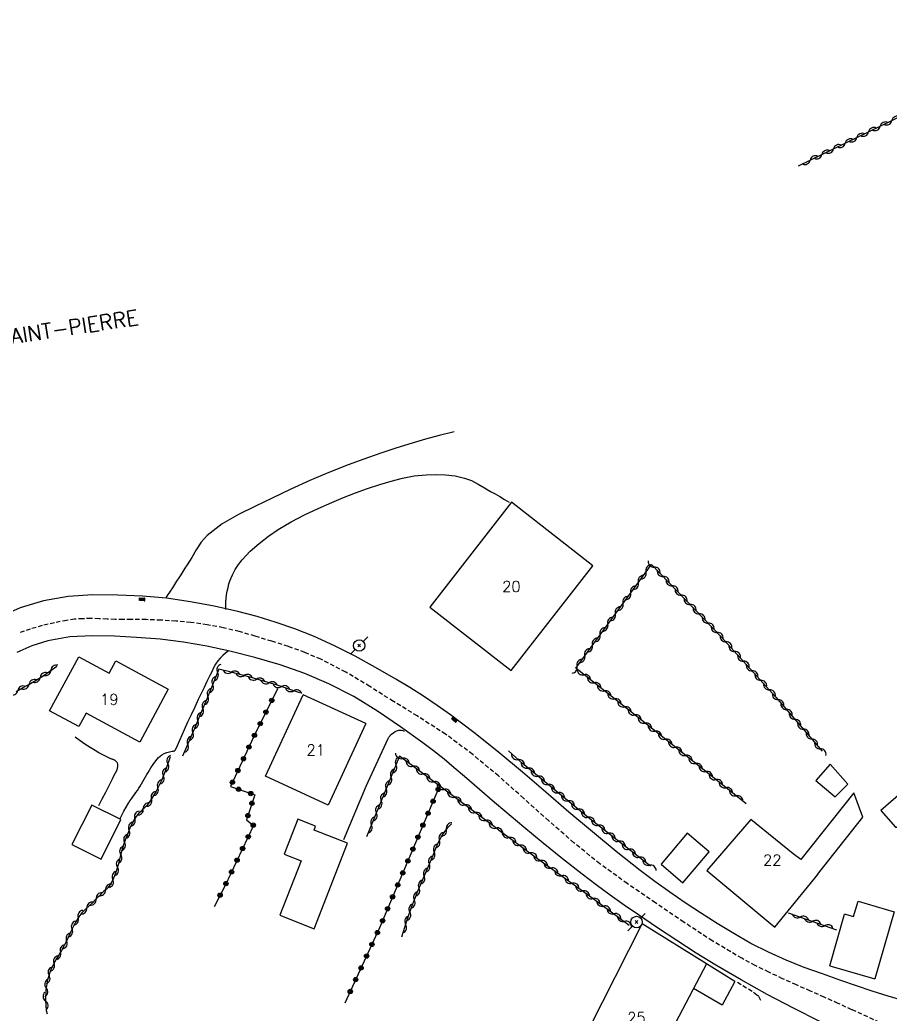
# Model space of a CAD drawing. Header units: millimetres. Extents: x 183000 to 184001, y 152999 to 154000.
# Drawn here: x 183720.6 to 183821.3, y 153255.7 to 153370.7 of the extents above; entities that cross this region are included whole.
import ezdxf
from ezdxf.enums import TextEntityAlignment as Align

# ---------------------------------------------------------------- set-up
doc = ezdxf.new("R2010")
doc.units = ezdxf.units.MM
doc.linetypes.add('DASHED', pattern=[0.75, 0.5, -0.25])
doc.layers.get('0').update_dxf_attribs({"linetype": 'CONTINUOUS'})
for name, color, linetype in [('W0001', 6, 'DASHED'), ('W0008', 7, 'CONTINUOUS'), ('W0017', 7, 'CONTINUOUS'), ('W0101', 7, 'CONTINUOUS'), ('W0104', 1, 'CONTINUOUS'), ('W0112', 1, 'DASHED'), ('W0310', 3, 'CONTINUOUS'), ('W0323', 7, 'CONTINUOUS'), ('W0401', 7, 'CONTINUOUS'), ('W0473', 7, 'CONTINUOUS'), ('W0989', 7, 'CONTINUOUS'), ('W0991', 7, 'CONTINUOUS')]:
    doc.layers.add(name, color=color, linetype=linetype)
doc.styles.get("Standard").update_dxf_attribs({"font": 'romans.shx', "width": 0.85})

# ---------------------------------------------------------------- blocks, each defined once
blk = doc.blocks.new('T473')
for p, q in [((-0.166667, 0.166667), (0.166667, -0.166667)), ((-0.166667, -0.166667), (0.166667, 0.166667)), ((0.500001, 0.500001), (1.000002, 1.000002)), ((-1.000002, -1.000002), (-0.500001, -0.500001))]:
    blk.add_line(p, q)
blk.add_ellipse((0, 0), major_axis=(0.471405, 0.471405), ratio=1, start_param=5.4977871438, end_param=11.780972451)
blk = doc.blocks.new('T401')
for p, q in [((-0.3, 0.3), (0, 0.3)), ((-0.3, -0.25), (-0.3, 0.3)), ((-0.3, 0.15), (0, 0.15)), ((-0.3, 0), (0, 0)), ((0, 0.3), (0, -0.25)), ((-0.3, -0.15), (0, -0.15)), ((-0.3, -0.25), (-0.3, -0.3)), ((-0.3, -0.3), (0, -0.3)), ((0, -0.3), (0, -0.25))]:
    blk.add_line(p, q)
blk = doc.blocks.new('t310o')
at = {"color": 0, "linetype": 'Continuous'}
for centre, start, end in [((-0.5, 0.38), 216.8699, 323.1304), ((0.5, -0.37), 36.8699, 143.1303)]:
    blk.add_arc(centre, 0.625, start, end, dxfattribs=at)
blk = doc.blocks.new('t323o')
at = {"color": 0, "linetype": 'Continuous'}
for radius in [0.25, 0.15]:
    blk.add_circle((0, 0), radius, dxfattribs=at)

msp = doc.modelspace()

# ---------------------------------------------------------------- linework, layer by layer
at = {"layer": 'W0001'}
msp.add_lwpolyline([(183820.78, 153254.4), (183816.88, 153256.17), (183815.29, 153256.9), (183813.69, 153257.62), (183812.08, 153258.33), (183810.47, 153259.04), (183808.87, 153259.76), (183807.28, 153260.51), (183805.7, 153261.29), (183804.15, 153262.12), (183800.73, 153264.13), (183797.42, 153266.3), (183794.15, 153268.54), (183790.88, 153270.76), (183787.73, 153273.04), (183784.71, 153275.49), (183781.79, 153278.04), (183778.9, 153280.63), (183775.99, 153283.21), (183773, 153285.7), (183769.87, 153288.04), (183766.59, 153290.15), (183763.83, 153291.83), (183761.09, 153293.56), (183758.31, 153295.22), (183755.43, 153296.71), (183753.58, 153297.5), (183751.67, 153298.18), (183749.75, 153298.79), (183747.83, 153299.38), (183745.99, 153299.91), (183744.14, 153300.35), (183742.27, 153300.7), (183740.38, 153300.96), (183738.66, 153301.12), (183736.94, 153301.23), (183735.21, 153301.29), (183733.49, 153301.29), (183732.55, 153301.3), (183731.62, 153301.32), (183730.69, 153301.36), (183729.76, 153301.4), (183728.82, 153301.42), (183727.88, 153301.4), (183726.94, 153301.34), (183726.01, 153301.21), (183724.59, 153300.94), (183723.19, 153300.6), (183721.81, 153300.21), (183720.44, 153299.76)], dxfattribs=at)
at = {"layer": 'W0008'}
for points in [[(183822.94, 153257.2), (183821.09, 153257.73), (183819.25, 153258.32), (183817.42, 153258.93), (183815.59, 153259.57), (183813.48, 153260.31), (183811.36, 153261.07), (183809.27, 153261.89), (183807.22, 153262.81), (183805.19, 153263.84), (183803.22, 153264.97), (183801.28, 153266.15), (183799.36, 153267.37), (183797.58, 153268.54), (183795.82, 153269.76), (183794.09, 153271.01), (183792.38, 153272.29), (183789.59, 153274.48), (183786.85, 153276.73), (183784.14, 153279.03), (183781.45, 153281.34), (183778.76, 153283.65), (183776.04, 153285.92), (183773.27, 153288.14), (183770.44, 153290.29), (183768.89, 153291.38), (183767.31, 153292.44), (183765.71, 153293.45), (183764.09, 153294.42), (183761.76, 153295.76), (183759.42, 153297.05), (183757.02, 153298.27), (183754.58, 153299.38), (183752.43, 153300.22), (183750.26, 153300.97), (183748.06, 153301.64), (183745.83, 153302.22), (183743.1, 153302.84), (183740.35, 153303.37), (183737.58, 153303.77), (183734.79, 153304.01), (183731.93, 153304.14), (183729.06, 153304.16), (183726.18, 153303.97), (183723.33, 153303.46), (183720.65, 153302.64), (183718.08, 153301.54)], [(183813.17, 153254.8), (183810.11, 153256.34), (183807.08, 153257.94), (183804.09, 153259.61), (183801.13, 153261.33), (183798.86, 153262.72), (183796.62, 153264.16), (183794.4, 153265.63), (183792.2, 153267.13), (183790.55, 153268.28), (183788.91, 153269.44), (183787.29, 153270.63), (183785.69, 153271.84), (183783.41, 153273.63), (183781.17, 153275.45), (183778.94, 153277.3), (183776.71, 153279.14), (183775.53, 153280.13), (183774.36, 153281.14), (183773.2, 153282.15), (183772.04, 153283.16), (183770.87, 153284.17), (183769.69, 153285.16), (183768.48, 153286.12), (183767.25, 153287.05), (183764.64, 153288.91), (183761.98, 153290.71), (183759.23, 153292.39), (183756.37, 153293.87), (183753.58, 153295.06), (183750.72, 153296.07), (183747.81, 153296.92), (183744.88, 153297.66), (183742.22, 153298.24), (183739.53, 153298.69), (183736.82, 153299.03), (183734.1, 153299.24), (183731.55, 153299.37), (183728.97, 153299.42), (183726.39, 153299.29), (183723.83, 153298.85), (183722, 153298.28), (183720.25, 153297.51)]]:
    msp.add_lwpolyline(points, dxfattribs=at)
at = {"layer": 'W0017'}
for points in [[(183770.87, 153323.03), (183770.72, 153322.99), (183769.13, 153322.59), (183767.55, 153322.15), (183765.98, 153321.69), (183764.12, 153321.11), (183762.26, 153320.51), (183760.41, 153319.87), (183758.58, 153319.19), (183756.35, 153318.3), (183754.15, 153317.37), (183751.96, 153316.39), (183749.81, 153315.34), (183747.87, 153314.4), (183745.91, 153313.46), (183744, 153312.37), (183742.27, 153311.02), (183741.58, 153310.25), (183741, 153309.38), (183740.49, 153308.49), (183739.95, 153307.62), (183739.71, 153307.25), (183739.46, 153306.87), (183739.22, 153306.49), (183738.98, 153306.11), (183738.74, 153305.73), (183738.49, 153305.35), (183738.25, 153304.97), (183738, 153304.59), (183737.87, 153304.39), (183737.74, 153304.2), (183737.61, 153304), (183737.48, 153303.8)], [(183744.44, 153302.45), (183744.43, 153302.88), (183744.44, 153303.31), (183744.47, 153303.74), (183744.52, 153304.18), (183744.59, 153304.6), (183744.69, 153305.03), (183744.8, 153305.44), (183744.93, 153305.86), (183745.2, 153306.49), (183745.52, 153307.09), (183745.91, 153307.66), (183746.33, 153308.2), (183747.27, 153309.2), (183748.29, 153310.1), (183749.37, 153310.93), (183750.49, 153311.71), (183751.99, 153312.61), (183753.54, 153313.41), (183755.12, 153314.14), (183756.71, 153314.84), (183758.07, 153315.42), (183759.44, 153315.97), (183760.83, 153316.48), (183762.24, 153316.92), (183763.56, 153317.3), (183764.89, 153317.64), (183766.24, 153317.91), (183767.62, 153318.05), (183768.74, 153318.09), (183769.86, 153318.05), (183770.97, 153317.91), (183772.07, 153317.66), (183772.87, 153317.37), (183773.62, 153316.98), (183774.35, 153316.55), (183775.07, 153316.13), (183775.61, 153315.83), (183776.15, 153315.52), (183776.68, 153315.2), (183777.21, 153314.87)], [(183744.76, 153297.68), (183744.41, 153297.43), (183744.09, 153297.16), (183743.79, 153296.85), (183743.51, 153296.53), (183743.24, 153296.13), (183743.01, 153295.71), (183742.8, 153295.27), (183742.59, 153294.84), (183742.24, 153294.15), (183741.91, 153293.45), (183741.57, 153292.75), (183741.24, 153292.05), (183740.83, 153291.18), (183740.42, 153290.3), (183740.01, 153289.43), (183739.61, 153288.55), (183739.34, 153287.94), (183739.06, 153287.32), (183738.8, 153286.71), (183738.53, 153286.1)], [(183763.22, 153287.55), (183763.3, 153287.69), (183763.4, 153287.83), (183763.51, 153287.96), (183763.64, 153288.07), (183763.82, 153288.21), (183764.02, 153288.34), (183764.23, 153288.43), (183764.46, 153288.49), (183764.61, 153288.51), (183764.77, 153288.5), (183764.92, 153288.47), (183765.07, 153288.41)], [(183729.73, 153279.8), (183730.14, 153280.56), (183730.54, 153281.33), (183730.93, 153282.1), (183731.31, 153282.88), (183731.49, 153283.22), (183731.68, 153283.56), (183731.85, 153283.92), (183731.94, 153284.31), (183731.95, 153284.36), (183731.95, 153284.42), (183731.95, 153284.48), (183731.94, 153284.53), (183731.93, 153284.59), (183731.91, 153284.65), (183731.89, 153284.7), (183731.87, 153284.75), (183731.8, 153284.84), (183731.72, 153284.92), (183731.64, 153284.99), (183731.55, 153285.04), (183731.5, 153285.07), (183731.45, 153285.09), (183731.39, 153285.11), (183731.34, 153285.13), (183731.29, 153285.15), (183731.23, 153285.16), (183731.18, 153285.18), (183731.13, 153285.2), (183730.66, 153285.42), (183730.21, 153285.65), (183729.75, 153285.89), (183729.31, 153286.15), (183728.72, 153286.51), (183728.13, 153286.88), (183727.56, 153287.27), (183726.99, 153287.68)], [(183758.08, 153275.85), (183760.66, 153282.04), (183763.22, 153287.55)], [(183732.16, 153278.22), (183732.4, 153278.69), (183732.65, 153279.15), (183732.91, 153279.61), (183733.18, 153280.06), (183733.34, 153280.32), (183733.51, 153280.56), (183733.68, 153280.81), (183733.85, 153281.05), (183734.02, 153281.3), (183734.2, 153281.54), (183734.36, 153281.79), (183734.53, 153282.04), (183734.69, 153282.3), (183734.84, 153282.57), (183734.99, 153282.83), (183735.13, 153283.1), (183735.28, 153283.37), (183735.43, 153283.63), (183735.59, 153283.89), (183735.76, 153284.15), (183736.04, 153284.55), (183736.32, 153284.95), (183736.65, 153285.33), (183737.03, 153285.65), (183737.31, 153285.81), (183737.62, 153285.92), (183737.93, 153286), (183738.24, 153286.07), (183738.31, 153286.08), (183738.39, 153286.09), (183738.46, 153286.1), (183738.53, 153286.1)]]:
    msp.add_lwpolyline(points, dxfattribs=at)
at = {"layer": 'W0101'}
for points in [[(183777.5, 153314.87), (183768.04, 153302.75), (183777.45, 153295.4), (183786.91, 153307.52), (183777.5, 153314.87)], [(183734.48, 153287.13), (183728.26, 153290.49), (183727.42, 153288.92), (183724.03, 153290.74), (183727.41, 153297.01), (183730.94, 153295.11), (183731.71, 153296.53), (183737.78, 153293.26), (183734.48, 153287.13)], [(183800.08, 153272.27), (183805.19, 153268.02), (183807.98, 153265.71), (183812.93, 153271.82), (183812.91, 153271.82), (183818.15, 153278.43), (183817.1, 153281.25), (183810.96, 153273.56), (183810.09, 153274.22), (183805.19, 153278.17)]]:
    msp.add_lwpolyline(points, close=True, dxfattribs=at)
for points in [[(183760.64, 153289.26), (183756.28, 153279.83), (183749.04, 153283.18), (183753.39, 153292.6)], [(183760.64, 153289.26), (183753.39, 153292.6)], [(183800.05, 153261.49), (183792.49, 153247.11), (183791.09, 153244.39), (183783.71, 153248.11), (183784.95, 153250.95), (183792.62, 153266.1)], [(183800.05, 153261.49), (183792.62, 153266.1)]]:
    msp.add_lwpolyline(points, dxfattribs=at)
at = {"layer": 'W0104'}
for points in [[(183816.41, 153282.28), (183814.38, 153284.57), (183812.72, 153282.7), (183814.96, 153280.8)], [(183822.07, 153277.27), (183825.05, 153279.84), (183824.77, 153280.06), (183826.65, 153281.69), (183825.15, 153283.44), (183820.25, 153279.21), (183821.92, 153277.27), (183822.07, 153277.27)], [(183732.29, 153278.17), (183728.91, 153279.85), (183726.62, 153275.27), (183730, 153273.58), (183732.29, 153278.17)], [(183754.64, 153276.94), (183754.83, 153277.41), (183752.78, 153278.21), (183751.2, 153274.16), (183753.14, 153273.4), (183750.67, 153267.09), (183754.65, 153265.53), (183758.52, 153275.43), (183754.64, 153276.94)], [(183797.84, 153276.59), (183794.81, 153273), (183797.34, 153270.86), (183800.37, 153274.44), (183797.84, 153276.59)]]:
    msp.add_lwpolyline(points, close=True, dxfattribs=at)
for points in [[(183816.15, 153267.21), (183817.09, 153266.94), (183817.6, 153268.71), (183821.78, 153267.5), (183819.54, 153259.75)], [(183814.32, 153261.25), (183816.04, 153267.21), (183816.15, 153267.21)], [(183803.32, 153259.44), (183800.05, 153261.49)], [(183814.32, 153261.25), (183819.54, 153259.75)], [(183803.32, 153259.44), (183801.87, 153256.7), (183798.55, 153258.64)]]:
    msp.add_lwpolyline(points, dxfattribs=at)
at = {"layer": 'W0112'}
msp.add_lwpolyline([(183806.35, 153257.25), (183806.11, 153257.72), (183805.87, 153257.85), (183805.35, 153258.28), (183803.53, 153259.36)], dxfattribs=at)
at = {"layer": 'W0310'}
for points in [[(183810.72, 153353.78), (183822.94, 153359.71), (183832.77, 153364.58), (183843.18, 153369.43), (183849.21, 153370.67)], [(183804.66, 153279.99), (183795.15, 153287.57), (183784.93, 153295.69), (183793.7, 153307.67), (183801.76, 153299.32), (183808.08, 153292.34), (183813.46, 153286.07)], [(183720.18, 153293), (183720.92, 153293.39), (183721.64, 153293.79), (183722.47, 153294.28), (183723.28, 153294.8), (183724.08, 153295.34), (183724.86, 153295.9)], [(183743.64, 153295.58), (183743.09, 153294.22), (183742.53, 153292.85), (183741.97, 153291.49), (183741.4, 153290.13), (183740.91, 153288.97), (183740.42, 153287.81), (183739.93, 153286.65), (183739.43, 153285.49)], [(183752.99, 153292.82), (183752.09, 153293.14), (183751.17, 153293.45), (183750.25, 153293.74), (183749.33, 153294.03), (183747.92, 153294.44), (183746.5, 153294.84), (183745.07, 153295.22), (183743.64, 153295.58)], [(183737.98, 153285.44), (183737.54, 153284.08), (183737.01, 153282.75), (183736.37, 153281.47), (183735.63, 153280.25), (183735.45, 153280), (183735.24, 153279.76), (183735.03, 153279.54), (183734.8, 153279.33), (183734.58, 153279.11), (183734.36, 153278.89), (183734.16, 153278.66), (183733.97, 153278.4), (183733.63, 153277.81), (183733.34, 153277.18), (183733.09, 153276.54), (183732.84, 153275.9), (183732.6, 153275.24), (183732.4, 153274.57), (183732.22, 153273.89), (183732.04, 153273.21), (183731.85, 153272.53), (183731.62, 153271.86), (183731.34, 153271.21), (183731, 153270.58), (183730.8, 153270.32), (183730.57, 153270.09), (183730.33, 153269.88), (183730.1, 153269.66), (183729.97, 153269.53), (183729.84, 153269.4), (183729.72, 153269.27), (183729.59, 153269.14), (183729.46, 153269.02), (183729.33, 153268.89), (183729.2, 153268.76), (183729.07, 153268.63), (183728.65, 153268.22), (183728.21, 153267.81), (183727.79, 153267.38), (183727.41, 153266.92), (183726.99, 153266.24), (183726.64, 153265.53), (183726.32, 153264.81), (183725.99, 153264.1), (183725.4, 153263.02), (183724.76, 153261.94), (183724.19, 153260.82), (183723.8, 153259.62), (183723.62, 153258.46), (183723.56, 153257.27), (183723.66, 153256.09), (183723.76, 153255.7)], [(183776, 153276.96), (183764.53, 153285.49), (183760.71, 153276.16)], [(183793.57, 153272.79), (183786.56, 153278.27), (183778.76, 153284.65), (183777.13, 153286.1)], [(183764.8, 153264.6), (183765.15, 153265.71), (183765.51, 153266.81), (183765.9, 153267.91), (183766.3, 153269), (183766.73, 153270.09), (183767.19, 153271.17), (183767.65, 153272.24), (183768.12, 153273.32), (183768.41, 153274.03), (183768.69, 153274.75), (183768.99, 153275.46), (183769.36, 153276.14), (183769.62, 153276.55), (183769.9, 153276.94), (183770.21, 153277.31), (183770.54, 153277.67)], [(183776, 153276.96), (183777.36, 153275.96), (183778.72, 153274.96), (183780.09, 153273.97), (183781.46, 153272.98), (183782.83, 153272), (183784.19, 153271.01), (183785.56, 153270.02), (183786.93, 153269.03), (183787.98, 153268.26), (183789.02, 153267.5), (183790.07, 153266.73), (183791.12, 153265.97)], [(183809.51, 153267.39), (183815.12, 153265.42)]]:
    msp.add_lwpolyline(points, dxfattribs=at)
at = {"layer": 'W0323'}
for points in [[(183750.41, 153293.29), (183747.67, 153287.76), (183744.99, 153282.01), (183747.78, 153281.01), (183746.83, 153278.14), (183747.65, 153277.48), (183744.35, 153270.55), (183743.08, 153268.09)], [(183769.17, 153282.04), (183762.22, 153265.63), (183758.21, 153256.92)]]:
    msp.add_lwpolyline(points, dxfattribs=at)

# ---------------------------------------------------------------- block references
at = {"layer": 'W0310'}
for p, rotation in [((183820.17, 153358.36), 25.86993651811982), ((183821.52, 153359.02), 25.86993651811982), ((183817.47, 153357.05), 25.86993651811982), ((183818.82, 153357.71), 25.86993651811982), ((183814.77, 153355.74), 25.86993651811982), ((183816.12, 153356.4), 25.86993651811982), ((183813.42, 153355.09), 25.86993651811982), ((183812.07, 153354.44), 25.86993651811982), ((183794, 153307.37), 313.989011063841), ((183793.07, 153306.81), 53.80134257803886), ((183795.04, 153306.29), 313.989011063841), ((183792.18, 153305.6), 53.80134257803886), ((183796.08, 153305.21), 313.989011063841), ((183791.29, 153304.39), 53.80134257803886), ((183797.12, 153304.13), 313.989011063841), ((183790.41, 153303.18), 53.80134257803886), ((183798.16, 153303.05), 313.989011063841), ((183789.52, 153301.97), 53.80134257803886), ((183799.2, 153301.97), 313.989011063841), ((183788.64, 153300.76), 53.80134257803886), ((183800.25, 153300.89), 313.989011063841), ((183787.75, 153299.55), 53.80134257803886), ((183801.29, 153299.81), 313.989011063841), ((183786.86, 153298.34), 53.80134257803886), ((183802.31, 153298.72), 312.1664364599588), ((183785.98, 153297.13), 53.80134257803886), ((183803.32, 153297.6), 312.1664364599588), ((183785.09, 153295.91), 53.80134257803886), ((183804.33, 153296.49), 312.1664364599588), ((183722.95, 153294.59), 32.43147951842498), ((183724.2, 153295.43), 35.72526040099734), ((183743.48, 153295.18), 247.9596700226278), ((183745.1, 153295.21), 165.102190733082), ((183746.55, 153294.83), 164.3437870182342), ((183785.88, 153294.93), 141.5574936834666), ((183805.33, 153295.38), 312.1664364599588), ((183721.67, 153293.81), 30.7845875682916), ((183742.91, 153293.79), 247.7706340158905), ((183747.99, 153294.42), 163.5853801555565), ((183749.43, 153294), 162.8269684767697), ((183787.06, 153294), 141.5574936834666), ((183806.34, 153294.27), 312.1664364599588), ((183720.36, 153293.09), 27.73641489585238), ((183742.35, 153292.4), 247.5815948698398), ((183750.86, 153293.55), 162.0685546520444), ((183752.28, 153293.07), 160.5517368443727), ((183788.23, 153293.06), 141.5574936834666), ((183807.35, 153293.16), 312.1664364599588), ((183741.77, 153291.01), 247.3925525857118), ((183789.41, 153292.13), 141.5574936834666), ((183790.58, 153291.2), 141.5574936834666), ((183808.34, 153292.04), 310.6018458246295), ((183791.75, 153290.27), 141.5574936834666), ((183809.32, 153290.9), 310.6018458246295), ((183741.19, 153289.63), 247.2035091963014), ((183792.93, 153289.33), 141.5574936834666), ((183810.3, 153289.76), 310.6018458246295), ((183740.61, 153288.25), 247.0144651853035), ((183794.1, 153288.4), 141.5574936834666), ((183811.27, 153288.62), 310.6018458246295), ((183812.25, 153287.48), 310.6018458246295), ((183740.02, 153286.87), 246.8254192108742), ((183795.28, 153287.47), 141.4182465043229), ((183796.45, 153286.53), 141.4182465043229), ((183813.23, 153286.34), 310.6018458246295), ((183797.62, 153285.6), 141.4182465043229), ((183737.72, 153284.63), 252.3162832820005), ((183764.13, 153284.49), 247.7263212032119), ((183764.87, 153285.24), 143.3207899092665), ((183766.08, 153284.34), 143.3207899092665), ((183778.25, 153285.1), 138.4244233323889), ((183779.39, 153284.13), 140.732228306083), ((183798.8, 153284.66), 141.4182465043229), ((183737.2, 153283.22), 247.8975662584342), ((183763.56, 153283.1), 247.7263212032119), ((183767.28, 153283.45), 143.3207899092665), ((183780.55, 153283.18), 140.732228306083), ((183799.97, 153283.73), 141.4182465043229), ((183736.56, 153281.86), 243.4788470911588), ((183762.99, 153281.72), 247.7263212032119), ((183768.48, 153282.55), 143.3207899092665), ((183781.72, 153282.23), 140.732228306083), ((183801.14, 153282.79), 141.4182465043229), ((183802.31, 153281.86), 141.4182465043229), ((183735.82, 153280.56), 239.0601257825139), ((183769.68, 153281.66), 143.3207899092665), ((183770.89, 153280.76), 143.3207899092665), ((183782.88, 153281.28), 140.732228306083), ((183803.49, 153280.92), 141.4182465043229), ((183762.42, 153280.33), 247.7263212032119), ((183772.09, 153279.86), 143.3207899092665), ((183784.04, 153280.33), 140.732228306083), ((183733.9, 153278.28), 240.073608534178), ((183734.88, 153279.4), 223.682603116768), ((183761.85, 153278.94), 247.7263212032119), ((183773.29, 153278.97), 143.3207899092665), ((183785.2, 153279.38), 140.732228306083), ((183786.36, 153278.43), 140.732228306083), ((183761.28, 153277.55), 247.7263212032119), ((183774.5, 153278.07), 143.3207899092665), ((183787.54, 153277.51), 141.9767473446799), ((183733.24, 153276.93), 248.3783930046044), ((183769.97, 153277.02), 50.43242474986909), ((183775.7, 153277.18), 143.3207899092665), ((183788.72, 153276.58), 141.9767473446799), ((183732.71, 153275.53), 250.1419990340899), ((183769.16, 153275.77), 62.10775304012451), ((183777.21, 153276.07), 323.7727691052348), ((183778.42, 153275.19), 323.9343174409208), ((183789.9, 153275.66), 141.9767473446799), ((183732.27, 153274.09), 255.0009644969852), ((183768.55, 153274.4), 68.5976336557708), ((183779.63, 153274.3), 324.0570541133861), ((183791.08, 153274.73), 141.9767473446799), ((183792.27, 153273.81), 141.9767473446799), ((183731.88, 153272.65), 253.9773399063169), ((183767.98, 153273.01), 66.58819307823903), ((183780.85, 153273.42), 324.1409787963507), ((183793.45, 153272.89), 141.9767473446799), ((183767.39, 153271.63), 66.55945086233163), ((183782.06, 153272.55), 324.1764029276361), ((183783.28, 153271.67), 324.163325954162), ((183731.35, 153271.24), 246.9893219585904), ((183766.8, 153270.25), 67.16816280469673), ((183784.49, 153270.79), 324.1114355133154), ((183730.5, 153270.03), 221.6660795655275), ((183785.71, 153269.91), 324.0207317445747), ((183729.42, 153268.98), 224.8835239587629), ((183766.25, 153268.86), 69.66524395674512), ((183786.92, 153269.03), 324.0207317445747), ((183788.14, 153268.15), 323.9075133388483), ((183727.35, 153266.82), 238.1111886523644), ((183728.35, 153267.94), 223.0422409364201), ((183765.73, 153267.45), 70.6583385704489), ((183789.35, 153267.26), 323.8676250362439), ((183765.25, 153266.03), 71.65143270938785), ((183790.56, 153266.38), 323.8277341300273), ((183810.92, 153266.89), 340.6027350671311), ((183812.34, 153266.4), 340.6027350671311), ((183726.63, 153265.51), 246.0807088262345), ((183813.75, 153265.9), 340.6027350671311), ((183726.01, 153264.14), 244.9155403169138), ((183725.29, 153262.83), 239.3143814164247), ((183724.55, 153261.52), 243.003267769044), ((183723.97, 153260.14), 252.1954407251799), ((183723.65, 153258.68), 260.823532239427), ((183723.57, 153257.19), 275.0840697649563)]:
    msp.add_blockref('t310o', p, dxfattribs=dict(at, rotation=rotation))
at = {"layer": 'W0323'}
for p, rotation in [((183749.75, 153291.95), 243.6541783508664), ((183749.08, 153290.6), 243.6541783508664), ((183748.42, 153289.26), 243.6541783508664), ((183747.75, 153287.91), 243.6541783508664), ((183747.11, 153286.56), 244.9261351369632), ((183746.48, 153285.2), 244.9261351369632), ((183745.84, 153283.84), 244.9261351369632), ((183745.2, 153282.48), 244.9261351369632), ((183745.91, 153281.68), 340.2782608675512), ((183769.01, 153281.66), 247.0523675499809), ((183747.32, 153281.18), 340.2782608675512), ((183747.46, 153280.05), 251.7234480564276), ((183768.42, 153280.28), 247.0523675499809), ((183767.84, 153278.9), 247.0523675499809), ((183746.99, 153278.62), 251.7234480564276), ((183747.6, 153277.52), 321.1160401463052), ((183767.25, 153277.52), 247.0523675499809), ((183747.03, 153276.18), 244.5794940717244), ((183766.67, 153276.14), 247.0523675499809), ((183746.38, 153274.82), 244.5794940717244), ((183766.08, 153274.76), 247.0523675499809), ((183745.74, 153273.47), 244.5794940717244), ((183765.5, 153273.38), 247.0523675499809), ((183745.1, 153272.11), 244.5794940717244), ((183764.91, 153272), 247.0523675499809), ((183744.45, 153270.76), 244.5794940717244), ((183764.33, 153270.61), 247.0523675499809), ((183743.77, 153269.42), 242.5261198732515), ((183763.74, 153269.23), 247.0523675499809), ((183763.16, 153267.85), 247.0523675499809), ((183762.57, 153266.47), 247.0523675499809), ((183761.97, 153265.1), 245.2716499012674), ((183761.34, 153263.73), 245.2716499012674), ((183760.72, 153262.37), 245.2716499012674), ((183760.09, 153261.01), 245.2716499012674), ((183759.46, 153259.65), 245.2716499012674), ((183758.83, 153258.28), 245.2716499012674)]:
    msp.add_blockref('t323o', p, dxfattribs=dict(at, rotation=rotation))
at = {"layer": 'W0401'}
for p, rotation in [((183734.76, 153303.8), 86.78186006665479), ((183770.99, 153289.84), 53.45135653969296)]:
    msp.add_blockref('T401', p, dxfattribs=dict(at, rotation=rotation))
at = {"layer": 'W0473'}
for p in [(183759.87, 153298.3), (183791.96, 153266.31)]:
    msp.add_blockref('T473', p, dxfattribs=at)

# ---------------------------------------------------------------- texts
at = {"layer": 'W0989'}
msp.add_text('RUE SAINT-PIERRE  ', height=1.75, rotation=8.6574, dxfattribs=at).set_placement((183724.48, 153334.79), align=Align.MIDDLE_CENTER)
at = {"layer": 'W0991'}
for s, p in [('20', (183777.48, 153305.13)), ('19', (183730.95, 153292.07)), ('21', (183754.84, 153286.22)), ('22', (183807.67, 153273.48)), ('25', (183791.95, 153255.25))]:
    msp.add_text(s, height=1.25, dxfattribs=at).set_placement(p, align=Align.MIDDLE_CENTER)

doc.saveas('drawing.dxf')
